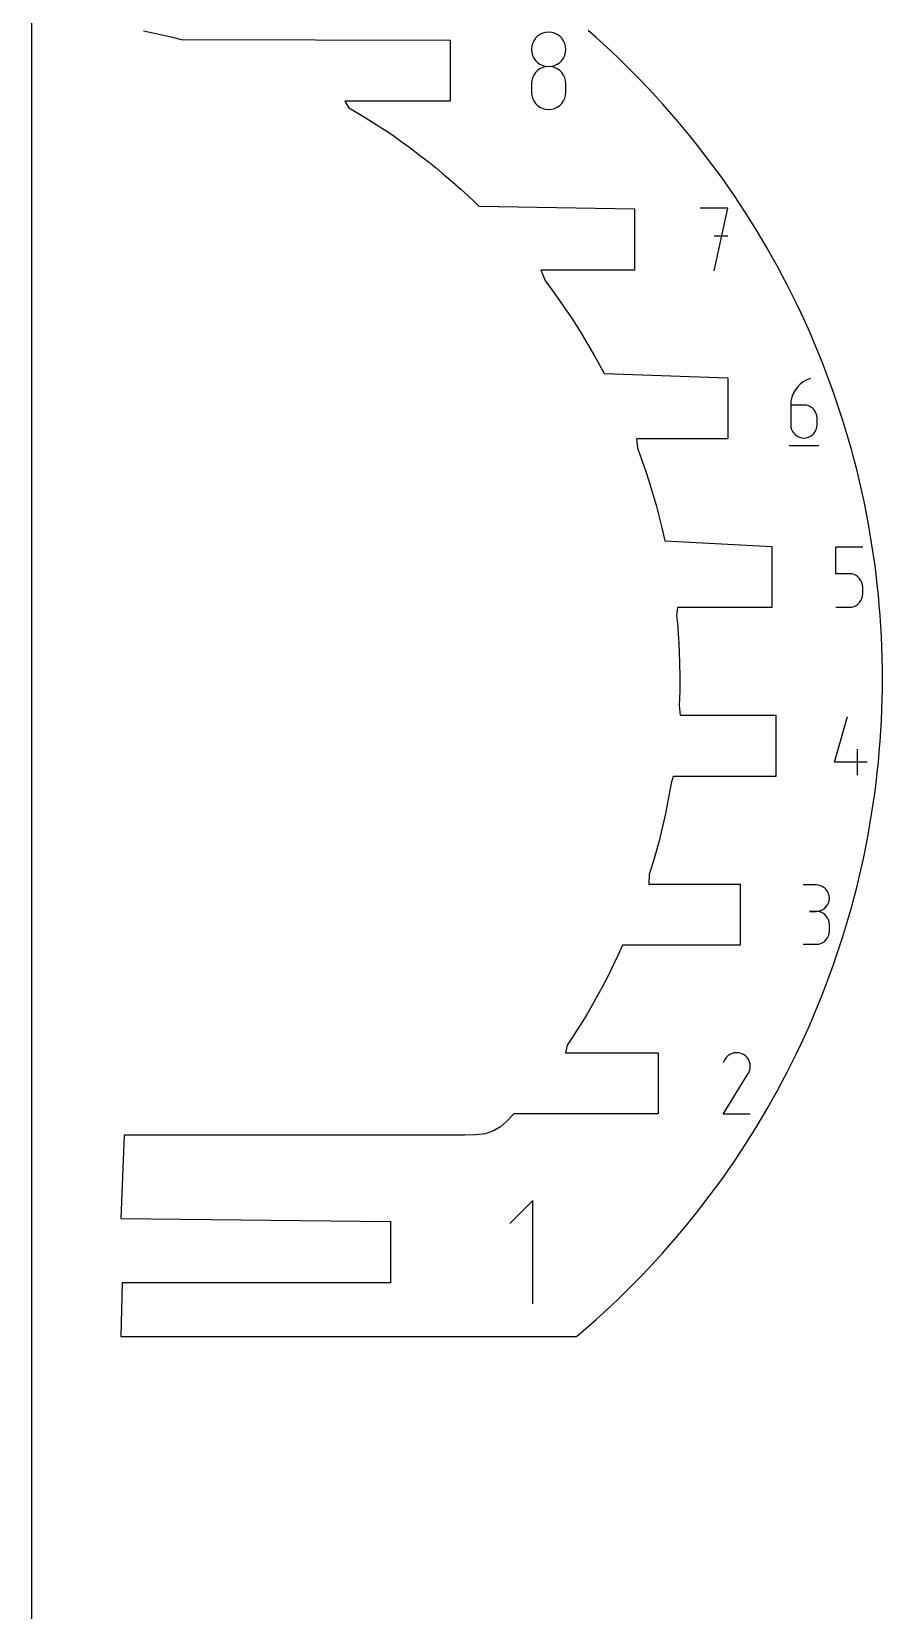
# Model space of a CAD drawing. Header units: metres. Extents: x 0 to 18, y 0 to 24.
# Drawn here: x 0 to 2.471, y 14.698 to 19.283 of the extents above; entities that cross this region are included whole.
import ezdxf

# ---------------------------------------------------------------- set-up
doc = ezdxf.new("R2010")
doc.units = ezdxf.units.M

msp = doc.modelspace()

# ---------------------------------------------------------------- linework, layer by layer
at = {"layer": 'annotation', "color": 1}
for p, q in [((1.463437, 19.263395), (1.458512, 19.25644)), ((1.469452, 19.269405), (1.463437, 19.263395)), ((1.476414, 19.274328), (1.469452, 19.269405)), ((1.484183, 19.278021), (1.476414, 19.274328)), ((1.492617, 19.280342), (1.484183, 19.278021)), ((1.501573, 19.281147), (1.492617, 19.280342)), ((1.510529, 19.280342), (1.501573, 19.281147)), ((1.501573, 19.281147), (1.501573, 19.281147)), ((1.518963, 19.278021), (1.510529, 19.280342)), ((1.526732, 19.274328), (1.518963, 19.278021)), ((1.533695, 19.269405), (1.526732, 19.274328)), ((1.539709, 19.263395), (1.533695, 19.269405)), ((1.544634, 19.25644), (1.539709, 19.263395)), ((1.452498, 19.240269), (1.451693, 19.231338)), ((1.451693, 19.231338), (1.451693, 19.231338)), ((1.451693, 19.231338), (1.452499, 19.222364)), ((1.454818, 19.248684), (1.452498, 19.240269)), ((1.452499, 19.222364), (1.45482, 19.213916)), ((1.458512, 19.25644), (1.454818, 19.248684)), ((1.45482, 19.213916), (1.458515, 19.206136)), ((1.544631, 19.206136), (1.548326, 19.213916)), ((1.548328, 19.248684), (1.544634, 19.25644)), ((1.548326, 19.213916), (1.550647, 19.222364)), ((1.550648, 19.240269), (1.548328, 19.248684)), ((1.550647, 19.222364), (1.551453, 19.231338)), ((1.551453, 19.231338), (1.550648, 19.240269)), ((1.551453, 19.231338), (1.551453, 19.231338)), ((1.458515, 19.206136), (1.463441, 19.199164)), ((1.469452, 19.169635), (1.463437, 19.163614)), ((1.463441, 19.199164), (1.469457, 19.193142)), ((1.476414, 19.174564), (1.469452, 19.169635)), ((1.469457, 19.193142), (1.476421, 19.188212)), ((1.484183, 19.17826), (1.476414, 19.174564)), ((1.476421, 19.188212), (1.484189, 19.184515)), ((1.492617, 19.180582), (1.484183, 19.17826)), ((1.484189, 19.184515), (1.492621, 19.182193)), ((1.501573, 19.181388), (1.492617, 19.180582)), ((1.492621, 19.182193), (1.501573, 19.181388)), ((1.501573, 19.181388), (1.510525, 19.182193)), ((1.510529, 19.180583), (1.501573, 19.181388)), ((1.501573, 19.181388), (1.501573, 19.181388)), ((1.501573, 19.181388), (1.501573, 19.181388)), ((1.510525, 19.182193), (1.518957, 19.184515)), ((1.518963, 19.178262), (1.510529, 19.180583)), ((1.518957, 19.184515), (1.526725, 19.188212)), ((1.526732, 19.174567), (1.518963, 19.178262)), ((1.526725, 19.188212), (1.533689, 19.193142)), ((1.533695, 19.169639), (1.526732, 19.174567)), ((1.533689, 19.193142), (1.539705, 19.199164)), ((1.539709, 19.16362), (1.533695, 19.169639)), ((1.539705, 19.199164), (1.544631, 19.206136)), ((1.452498, 19.140421), (1.451693, 19.131452)), ((1.451693, 19.131452), (1.451693, 19.106603)), ((1.454818, 19.148865), (1.452498, 19.140421)), ((1.458512, 19.156644), (1.454818, 19.148865)), ((1.463437, 19.163614), (1.458512, 19.156644)), ((1.544634, 19.15665), (1.539709, 19.16362)), ((1.548328, 19.148871), (1.544634, 19.15665)), ((1.550648, 19.140425), (1.548328, 19.148871)), ((1.551453, 19.131452), (1.550648, 19.140425)), ((1.551453, 19.106603), (1.551453, 19.131452)), ((1.551453, 19.131452), (1.551453, 19.131452)), ((1.451693, 19.106603), (1.451693, 19.106603)), ((1.451693, 19.106603), (1.452499, 19.097635)), ((1.452499, 19.097635), (1.45482, 19.0892)), ((1.45482, 19.0892), (1.458515, 19.081438)), ((1.458515, 19.081438), (1.463441, 19.074488)), ((1.463441, 19.074488), (1.469457, 19.06849)), ((1.533689, 19.06849), (1.539705, 19.074488)), ((1.539705, 19.074488), (1.544631, 19.081438)), ((1.544631, 19.081438), (1.548326, 19.0892)), ((1.548326, 19.0892), (1.550647, 19.097635)), ((1.550647, 19.097635), (1.551453, 19.106603)), ((1.469457, 19.06849), (1.476421, 19.063582)), ((1.476421, 19.063582), (1.484189, 19.059904)), ((1.484189, 19.059904), (1.492621, 19.057595)), ((1.492621, 19.057595), (1.501573, 19.056794)), ((1.501573, 19.056794), (1.510525, 19.057595)), ((1.501573, 19.056794), (1.501573, 19.056794)), ((1.510525, 19.057595), (1.518957, 19.059904)), ((1.518957, 19.059904), (1.526725, 19.063582)), ((1.526725, 19.063582), (1.533689, 19.06849)), ((2.022265, 18.769644), (1.941655, 18.769644)), ((1.981966, 18.588372), (2.022265, 18.769644)), ((2.022265, 18.688921), (1.981966, 18.688921)), ((2.223925, 18.250753), (2.217179, 18.241744)), ((2.231886, 18.258749), (2.223925, 18.250753)), ((2.24096, 18.265591), (2.231886, 18.258749)), ((2.251042, 18.271142), (2.24096, 18.265591)), ((2.262029, 18.275261), (2.251042, 18.271142)), ((2.262029, 18.275261), (2.262029, 18.275261)), ((2.205268, 18.210023), (2.204419, 18.198349)), ((2.207747, 18.22124), (2.205268, 18.210023)), ((2.211751, 18.23186), (2.207747, 18.22124)), ((2.217179, 18.241744), (2.211751, 18.23186)), ((2.204419, 18.198349), (2.204419, 18.140944)), ((2.242772, 18.198349), (2.204419, 18.198349)), ((2.24967, 18.197734), (2.242772, 18.198349)), ((2.25616, 18.195959), (2.24967, 18.197734)), ((2.262136, 18.19313), (2.25616, 18.195959)), ((2.267488, 18.189357), (2.262136, 18.19313)), ((2.272109, 18.184744), (2.267488, 18.189357)), ((2.275892, 18.179401), (2.272109, 18.184744)), ((2.278727, 18.173432), (2.275892, 18.179401)), ((2.280507, 18.166947), (2.278727, 18.173432)), ((2.281125, 18.160051), (2.280507, 18.166947)), ((2.281125, 18.140944), (2.281125, 18.160051)), ((2.281125, 18.160051), (2.281125, 18.160051)), ((2.204419, 18.140944), (2.204419, 18.140944)), ((2.204419, 18.140944), (2.205038, 18.134045)), ((2.205038, 18.134045), (2.206823, 18.12755)), ((2.206823, 18.12755), (2.209664, 18.121569)), ((2.209664, 18.121569), (2.213452, 18.11621)), ((2.213452, 18.11621), (2.218078, 18.111581)), ((2.218078, 18.111581), (2.223432, 18.107792)), ((2.262136, 18.107792), (2.267488, 18.111581)), ((2.267488, 18.111581), (2.272109, 18.11621)), ((2.272109, 18.11621), (2.275892, 18.121569)), ((2.275892, 18.121569), (2.278727, 18.12755)), ((2.278727, 18.12755), (2.280507, 18.134045)), ((2.280507, 18.134045), (2.281125, 18.140944)), ((2.199615, 18.080959), (2.285972, 18.080959)), ((2.223432, 18.107792), (2.229405, 18.104951)), ((2.229405, 18.104951), (2.235888, 18.103167)), ((2.235888, 18.103167), (2.242772, 18.102548)), ((2.242772, 18.102548), (2.24967, 18.103167)), ((2.242772, 18.102548), (2.242772, 18.102548)), ((2.24967, 18.103167), (2.25616, 18.104951)), ((2.25616, 18.104951), (2.262136, 18.107792)), ((2.335646, 17.708414), (2.335646, 17.786692)), ((2.335646, 17.786692), (2.413715, 17.786692)), ((2.37468, 17.708414), (2.335646, 17.708414)), ((2.381689, 17.707787), (2.37468, 17.708414)), ((2.388289, 17.70598), (2.381689, 17.707787)), ((2.394369, 17.703102), (2.388289, 17.70598)), ((2.399818, 17.699261), (2.394369, 17.703102)), ((2.404525, 17.694567), (2.399818, 17.699261)), ((2.408379, 17.689128), (2.404525, 17.694567)), ((2.411269, 17.683054), (2.408379, 17.689128)), ((2.413085, 17.676453), (2.411269, 17.683054)), ((2.413715, 17.669434), (2.413085, 17.676453)), ((2.413715, 17.649989), (2.413715, 17.669434)), ((2.413715, 17.669434), (2.413715, 17.669434)), ((2.335646, 17.61091), (2.37468, 17.61091)), ((2.37468, 17.61091), (2.381686, 17.61154)), ((2.37468, 17.61091), (2.37468, 17.61091)), ((2.381686, 17.61154), (2.388285, 17.613356)), ((2.388285, 17.613356), (2.394364, 17.616248)), ((2.394364, 17.616248), (2.399813, 17.620104)), ((2.399813, 17.620104), (2.404521, 17.624815)), ((2.404521, 17.624815), (2.408377, 17.630269)), ((2.408377, 17.630269), (2.411268, 17.636357)), ((2.411268, 17.636357), (2.413085, 17.642967)), ((2.413085, 17.642967), (2.413715, 17.649989)), ((2.331854, 17.161421), (2.369607, 17.293824)), ((2.39805, 17.123572), (2.39805, 17.199185)), ((2.426386, 17.161421), (2.331854, 17.161421)), ((2.278567, 16.804667), (2.240251, 16.804667)), ((2.285458, 16.804049), (2.278567, 16.804667)), ((2.291942, 16.802266), (2.285458, 16.804049)), ((2.297912, 16.799429), (2.291942, 16.802266)), ((2.303259, 16.795648), (2.297912, 16.799429)), ((2.307876, 16.791031), (2.303259, 16.795648)), ((2.311655, 16.785689), (2.307876, 16.791031)), ((2.314487, 16.779731), (2.311655, 16.785689)), ((2.297912, 16.733278), (2.303259, 16.737065)), ((2.303259, 16.737065), (2.307876, 16.741691)), ((2.307876, 16.741691), (2.311655, 16.747046)), ((2.311655, 16.747046), (2.314487, 16.753023)), ((2.316266, 16.773266), (2.314487, 16.779731)), ((2.314487, 16.753023), (2.316266, 16.759513)), ((2.316883, 16.766406), (2.316266, 16.773266)), ((2.316266, 16.759513), (2.316883, 16.766406)), ((2.316883, 16.766406), (2.316883, 16.766406)), ((2.278567, 16.728036), (2.259382, 16.728036)), ((2.259382, 16.728036), (2.278567, 16.728036)), ((2.278567, 16.728036), (2.285458, 16.728654)), ((2.285458, 16.727417), (2.278567, 16.728036)), ((2.278567, 16.728036), (2.278567, 16.728036)), ((2.285458, 16.728654), (2.291942, 16.730438)), ((2.291942, 16.725635), (2.285458, 16.727417)), ((2.291942, 16.730438), (2.297912, 16.733278)), ((2.297912, 16.722798), (2.291942, 16.725635)), ((2.303259, 16.719016), (2.297912, 16.722798)), ((2.307876, 16.714399), (2.303259, 16.719016)), ((2.311655, 16.709057), (2.307876, 16.714399)), ((2.314487, 16.703099), (2.311655, 16.709057)), ((2.316266, 16.696635), (2.314487, 16.703099)), ((2.316883, 16.689774), (2.316266, 16.696635)), ((2.316883, 16.670589), (2.316883, 16.689774)), ((2.316883, 16.689774), (2.316883, 16.689774)), ((2.303259, 16.641343), (2.307876, 16.645959)), ((2.307876, 16.645959), (2.311655, 16.651301)), ((2.311655, 16.651301), (2.314487, 16.657259)), ((2.314487, 16.657259), (2.316266, 16.663725)), ((2.316266, 16.663725), (2.316883, 16.670589)), ((2.240251, 16.632327), (2.278567, 16.632327)), ((2.278567, 16.632327), (2.285458, 16.632945)), ((2.278567, 16.632327), (2.278567, 16.632327)), ((2.285458, 16.632945), (2.291942, 16.634727)), ((2.291942, 16.634727), (2.297912, 16.637563)), ((2.297912, 16.637563), (2.303259, 16.641343)), ((2.013211, 16.297772), (2.008015, 16.287804)), ((2.017335, 16.303619), (2.013211, 16.297772)), ((2.022282, 16.308501), (2.017335, 16.303619)), ((2.027903, 16.312376), (2.022282, 16.308501)), ((2.034046, 16.315208), (2.027903, 16.312376)), ((2.040562, 16.316956), (2.034046, 16.315208)), ((2.0473, 16.317582), (2.040562, 16.316956)), ((2.05411, 16.317046), (2.0473, 16.317582)), ((2.06084, 16.315309), (2.05411, 16.317046)), ((2.067341, 16.312333), (2.06084, 16.315309)), ((2.073155, 16.308204), (2.067341, 16.312333)), ((2.067341, 16.312333), (2.067341, 16.312333)), ((2.078017, 16.303249), (2.073155, 16.308204)), ((2.081882, 16.297621), (2.078017, 16.303249)), ((2.084708, 16.291471), (2.081882, 16.297621)), ((2.086451, 16.28495), (2.084708, 16.291471)), ((2.087068, 16.278211), (2.086451, 16.28495)), ((2.086517, 16.271406), (2.087068, 16.278211)), ((2.007903, 16.139395), (2.08103, 16.257119)), ((2.08103, 16.257119), (2.081117, 16.257227)), ((2.08103, 16.257119), (2.08103, 16.257119)), ((2.081117, 16.257227), (2.081201, 16.257336)), ((2.081201, 16.257336), (2.081282, 16.257447)), ((2.081282, 16.257447), (2.08136, 16.257561)), ((2.08136, 16.257561), (2.081436, 16.257678)), ((2.081436, 16.257678), (2.081511, 16.2578)), ((2.081511, 16.2578), (2.081586, 16.257928)), ((2.081586, 16.257928), (2.081659, 16.258062)), ((2.081659, 16.258062), (2.081734, 16.258203)), ((2.081734, 16.258203), (2.084753, 16.264686)), ((2.081734, 16.258203), (2.081734, 16.258203)), ((2.084753, 16.264686), (2.086517, 16.271406)), ((2.087042, 16.139395), (2.007903, 16.139395)), ((1.455432, 15.888388), (1.388738, 15.821675)), ((1.455432, 15.588388), (1.455432, 15.888388))]:
    msp.add_line(p, q, dxfattribs=at)
at = {"layer": 'boundary', "color": 5}
for p, q in [((0.325263, 19.284692), (0.352533, 19.279047)), ((0.352533, 19.279047), (0.382867, 19.272627)), ((0.382867, 19.272627), (0.405689, 19.267236)), ((0.405689, 19.267236), (0.434374, 19.260226)), ((0.434374, 19.260226), (1.215826, 19.257861)), ((1.215826, 19.257861), (1.215826, 19.080361)), ((1.639095, 19.266197), (1.616304, 19.286372)), ((1.661649, 19.245744), (1.639095, 19.266197)), ((1.683948, 19.225019), (1.661649, 19.245744)), ((1.705989, 19.204025), (1.683948, 19.225019)), ((1.727774, 19.182763), (1.705989, 19.204025)), ((1.749305, 19.161238), (1.727774, 19.182763)), ((1.77056, 19.139452), (1.749305, 19.161238)), ((1.791555, 19.117409), (1.77056, 19.139452)), ((1.215826, 19.080361), (0.909291, 19.080361)), ((0.909291, 19.080361), (0.921517, 19.061628)), ((1.812277, 19.095111), (1.791555, 19.117409)), ((1.832735, 19.072563), (1.812277, 19.095111)), ((0.921517, 19.061628), (0.949446, 19.045355)), ((0.949446, 19.045355), (0.968876, 19.033497)), ((0.968876, 19.033497), (1.000953, 19.013227)), ((1.852916, 19.049768), (1.832735, 19.072563)), ((1.872808, 19.026728), (1.852916, 19.049768)), ((1.000953, 19.013227), (1.034199, 18.99139)), ((1.034199, 18.99139), (1.052461, 18.978876)), ((1.892424, 19.003449), (1.872808, 19.026728)), ((1.911752, 18.979932), (1.892424, 19.003449)), ((1.052461, 18.978876), (1.076184, 18.962035)), ((1.076184, 18.962035), (1.094592, 18.948939)), ((1.094592, 18.948939), (1.134637, 18.918629)), ((1.930786, 18.95618), (1.911752, 18.979932)), ((1.949539, 18.932201), (1.930786, 18.95618)), ((1.134637, 18.918629), (1.151807, 18.90539)), ((1.151807, 18.90539), (1.175986, 18.885885)), ((1.968003, 18.907993), (1.949539, 18.932201)), ((1.986159, 18.883562), (1.968003, 18.907993)), ((1.175986, 18.885885), (1.192534, 18.872179)), ((1.192534, 18.872179), (1.223329, 18.845798)), ((1.223329, 18.845798), (1.24688, 18.825183)), ((2.004027, 18.858913), (1.986159, 18.883562)), ((2.021581, 18.834048), (2.004027, 18.858913)), ((1.24688, 18.825183), (1.281245, 18.793156)), ((2.038842, 18.808971), (2.021581, 18.834048)), ((2.055791, 18.783686), (2.038842, 18.808971)), ((1.281245, 18.793156), (1.299219, 18.776053)), ((1.299219, 18.776053), (1.750399, 18.767758)), ((1.750399, 18.767758), (1.750399, 18.590258)), ((2.072441, 18.758195), (2.055791, 18.783686)), ((2.08876, 18.732504), (2.072441, 18.758195)), ((2.104784, 18.706617), (2.08876, 18.732504)), ((2.120477, 18.680535), (2.104784, 18.706617)), ((2.135859, 18.654266), (2.120477, 18.680535)), ((2.150921, 18.627811), (2.135859, 18.654266)), ((2.165653, 18.601174), (2.150921, 18.627811)), ((1.750399, 18.590258), (1.478404, 18.590258)), ((1.478404, 18.590258), (1.49198, 18.558013)), ((2.180066, 18.57436), (2.165653, 18.601174)), ((2.194155, 18.547371), (2.180066, 18.57436)), ((1.49198, 18.558013), (1.511429, 18.532237)), ((1.511429, 18.532237), (1.530454, 18.505676)), ((2.207911, 18.520214), (2.194155, 18.547371)), ((1.530454, 18.505676), (1.545812, 18.483511)), ((1.545812, 18.483511), (1.567533, 18.451306)), ((2.221331, 18.492891), (2.207911, 18.520214)), ((2.234415, 18.465408), (2.221331, 18.492891)), ((1.567533, 18.451306), (1.581172, 18.429947)), ((2.247163, 18.437767), (2.234415, 18.465408)), ((2.259584, 18.409971), (2.247163, 18.437767)), ((1.581172, 18.429947), (1.592623, 18.411953)), ((1.592623, 18.411953), (1.611517, 18.380879)), ((2.271669, 18.382029), (2.259584, 18.409971)), ((1.611517, 18.380879), (1.632946, 18.343821)), ((1.632946, 18.343821), (1.644188, 18.323886)), ((2.283396, 18.353939), (2.271669, 18.382029)), ((2.294783, 18.32571), (2.283396, 18.353939)), ((1.644188, 18.323886), (1.662618, 18.289699)), ((2.305836, 18.297343), (2.294783, 18.32571)), ((2.31654, 18.268844), (2.305836, 18.297343)), ((1.662618, 18.289699), (2.021902, 18.277655)), ((2.021902, 18.277655), (2.021902, 18.100155)), ((2.326889, 18.240217), (2.31654, 18.268844)), ((2.336889, 18.211467), (2.326889, 18.240217)), ((2.346545, 18.182596), (2.336889, 18.211467)), ((2.355851, 18.153611), (2.346545, 18.182596)), ((2.364802, 18.124513), (2.355851, 18.153611)), ((2.373383, 18.095309), (2.364802, 18.124513)), ((2.021902, 18.100155), (1.756773, 18.100155)), ((1.756773, 18.100155), (1.759456, 18.073864)), ((1.759456, 18.073864), (1.773562, 18.03526)), ((2.381617, 18.066003), (2.373383, 18.095309)), ((2.389509, 18.036598), (2.381617, 18.066003)), ((1.773562, 18.03526), (1.783509, 18.005826)), ((2.39702, 18.0071), (2.389509, 18.036598)), ((1.783509, 18.005826), (1.792383, 17.978566)), ((1.792383, 17.978566), (1.799455, 17.956076)), ((2.404187, 17.977514), (2.39702, 18.0071)), ((2.410984, 17.947842), (2.404187, 17.977514)), ((1.799455, 17.956076), (1.813702, 17.907529)), ((2.417426, 17.918088), (2.410984, 17.947842)), ((1.813702, 17.907529), (1.820842, 17.880385)), ((2.423498, 17.888259), (2.417426, 17.918088)), ((2.429208, 17.858359), (2.423498, 17.888259)), ((1.820842, 17.880385), (1.830527, 17.841351)), ((1.830527, 17.841351), (1.839012, 17.803719)), ((2.434555, 17.82839), (2.429208, 17.858359)), ((1.839012, 17.803719), (2.149975, 17.787551)), ((2.439547, 17.798359), (2.434555, 17.82839)), ((2.444155, 17.768268), (2.439547, 17.798359)), ((2.149975, 17.787551), (2.149975, 17.610051)), ((2.448407, 17.738126), (2.444155, 17.768268)), ((2.452285, 17.707932), (2.448407, 17.738126)), ((2.455796, 17.677694), (2.452285, 17.707932)), ((2.458942, 17.647416), (2.455796, 17.677694)), ((1.875628, 17.610051), (1.873181, 17.586898)), ((2.149975, 17.610051), (1.875628, 17.610051)), ((2.461715, 17.6171), (2.458942, 17.647416)), ((2.464123, 17.586754), (2.461715, 17.6171)), ((1.873181, 17.586898), (1.875367, 17.563605)), ((1.875367, 17.563605), (1.877781, 17.533732)), ((2.466159, 17.55638), (2.464123, 17.586754)), ((1.877781, 17.533732), (1.879375, 17.507219)), ((2.467825, 17.525985), (2.466159, 17.55638)), ((2.469116, 17.495572), (2.467825, 17.525985)), ((1.879375, 17.507219), (1.881828, 17.45063)), ((2.470048, 17.465143), (2.469116, 17.495572)), ((1.881828, 17.45063), (1.882506, 17.408561)), ((2.47061, 17.434707), (2.470048, 17.465143)), ((2.470797, 17.404266), (2.47061, 17.434707)), ((1.882506, 17.408561), (1.882058, 17.367154)), ((2.47061, 17.373825), (2.470797, 17.404266)), ((1.882058, 17.367154), (1.880715, 17.326273)), ((2.469116, 17.31296), (2.470048, 17.343388)), ((2.470048, 17.343388), (2.47061, 17.373825)), ((1.880715, 17.326273), (1.883555, 17.297448)), ((1.883555, 17.297448), (2.161328, 17.297448)), ((2.161328, 17.297448), (2.161328, 17.119948)), ((2.467825, 17.282547), (2.469116, 17.31296)), ((2.464123, 17.221777), (2.466159, 17.252151)), ((2.466159, 17.252151), (2.467825, 17.282547)), ((2.461715, 17.191431), (2.464123, 17.221777)), ((2.455796, 17.130837), (2.458942, 17.161116)), ((2.458942, 17.161116), (2.461715, 17.191431)), ((1.862742, 17.119948), (1.857068, 17.099857)), ((2.161328, 17.119948), (1.862742, 17.119948)), ((2.452285, 17.100599), (2.455796, 17.130837)), ((1.852692, 17.073779), (1.848908, 17.053885)), ((1.857068, 17.099857), (1.852692, 17.073779)), ((2.444155, 17.040263), (2.448407, 17.070406)), ((2.448407, 17.070406), (2.452285, 17.100599)), ((1.840554, 17.012098), (1.835973, 16.990439)), ((1.844787, 17.032109), (1.840554, 17.012098)), ((1.848908, 17.053885), (1.844787, 17.032109)), ((2.439547, 17.010173), (2.444155, 17.040263)), ((1.835973, 16.990439), (1.828284, 16.957667)), ((2.429208, 16.950173), (2.434555, 16.980142)), ((2.434555, 16.980142), (2.439547, 17.010173)), ((1.821111, 16.929233), (1.815654, 16.9082)), ((1.828284, 16.957667), (1.821111, 16.929233)), ((2.417426, 16.890443), (2.423498, 16.920273)), ((2.423498, 16.920273), (2.429208, 16.950173)), ((1.806163, 16.874905), (1.793865, 16.83459)), ((1.815654, 16.9082), (1.806163, 16.874905)), ((2.410984, 16.86069), (2.417426, 16.890443)), ((1.793865, 16.83459), (1.792047, 16.807345)), ((2.39702, 16.801431), (2.404187, 16.831017)), ((2.404187, 16.831017), (2.410984, 16.86069)), ((1.792047, 16.807345), (2.057906, 16.807345)), ((2.057906, 16.807345), (2.057906, 16.629845)), ((2.389509, 16.771933), (2.39702, 16.801431)), ((2.373383, 16.713222), (2.381617, 16.742528)), ((2.381617, 16.742528), (2.389509, 16.771933)), ((2.364802, 16.684018), (2.373383, 16.713222)), ((2.346545, 16.625935), (2.355851, 16.65492)), ((2.355851, 16.65492), (2.364802, 16.684018)), ((1.702534, 16.599745), (1.690329, 16.573736)), ((1.716328, 16.629845), (1.702534, 16.599745)), ((2.057906, 16.629845), (1.716328, 16.629845)), ((2.336889, 16.597064), (2.346545, 16.625935)), ((1.690329, 16.573736), (1.672241, 16.537199)), ((2.31654, 16.539687), (2.326889, 16.568314)), ((2.326889, 16.568314), (2.336889, 16.597064)), ((1.656767, 16.507988), (1.639937, 16.477163)), ((1.672241, 16.537199), (1.656767, 16.507988)), ((2.294783, 16.482822), (2.305836, 16.511188)), ((2.305836, 16.511188), (2.31654, 16.539687)), ((1.639937, 16.477163), (1.624004, 16.448726)), ((2.283396, 16.454592), (2.294783, 16.482822)), ((1.612199, 16.428796), (1.601348, 16.410593)), ((1.624004, 16.448726), (1.612199, 16.428796)), ((2.259584, 16.39856), (2.271669, 16.426503)), ((2.271669, 16.426503), (2.283396, 16.454592)), ((1.582596, 16.380804), (1.570742, 16.362179)), ((1.601348, 16.410593), (1.582596, 16.380804)), ((2.234415, 16.343124), (2.247163, 16.370765)), ((2.247163, 16.370765), (2.259584, 16.39856)), ((1.555416, 16.339252), (1.550814, 16.317241)), ((1.570742, 16.362179), (1.555416, 16.339252)), ((2.221331, 16.31564), (2.234415, 16.343124)), ((1.550814, 16.317241), (1.819758, 16.317241)), ((1.819758, 16.317241), (1.819758, 16.139741)), ((2.194155, 16.26116), (2.207911, 16.288317)), ((2.207911, 16.288317), (2.221331, 16.31564)), ((2.165653, 16.207358), (2.180066, 16.234172)), ((2.180066, 16.234172), (2.194155, 16.26116)), ((2.150921, 16.180721), (2.165653, 16.207358)), ((1.40066, 16.139741), (1.379277, 16.117441)), ((1.819758, 16.139741), (1.40066, 16.139741)), ((2.120477, 16.127995), (2.135859, 16.154265)), ((2.135859, 16.154265), (2.150921, 16.180721)), ((1.361504, 16.102466), (1.343102, 16.091814)), ((1.379277, 16.117441), (1.361504, 16.102466)), ((2.08876, 16.076027), (2.104784, 16.101914)), ((2.104784, 16.101914), (2.120477, 16.127995)), ((0.269129, 16.078145), (0.25935, 15.836513)), ((0.298961, 16.078145), (0.269129, 16.078145)), ((0.331359, 16.078145), (0.298961, 16.078145)), ((0.358627, 16.078145), (0.331359, 16.078145)), ((0.396156, 16.078145), (0.358627, 16.078145)), ((0.418292, 16.078145), (0.396156, 16.078145)), ((0.448124, 16.078145), (0.418292, 16.078145)), ((0.485881, 16.078145), (0.448124, 16.078145)), ((0.507789, 16.078145), (0.485881, 16.078145)), ((0.537944, 16.078145), (0.507789, 16.078145)), ((0.567455, 16.078145), (0.537944, 16.078145)), ((0.597287, 16.078145), (0.567455, 16.078145)), ((0.62712, 16.078145), (0.597287, 16.078145)), ((0.656952, 16.078145), (0.62712, 16.078145)), ((0.69191, 16.078145), (0.656952, 16.078145)), ((0.724268, 16.078145), (0.69191, 16.078145)), ((0.750625, 16.078145), (0.724268, 16.078145)), ((0.776283, 16.078145), (0.750625, 16.078145)), ((0.806115, 16.078145), (0.776283, 16.078145)), ((0.835948, 16.078145), (0.806115, 16.078145)), ((0.86578, 16.078145), (0.835948, 16.078145)), ((0.897939, 16.078145), (0.86578, 16.078145)), ((0.925446, 16.078145), (0.897939, 16.078145)), ((0.963305, 16.078145), (0.925446, 16.078145)), ((0.985111, 16.078145), (0.963305, 16.078145)), ((1.014943, 16.078145), (0.985111, 16.078145)), ((1.052461, 16.078145), (1.014943, 16.078145)), ((1.074609, 16.078145), (1.052461, 16.078145)), ((1.105093, 16.078145), (1.074609, 16.078145)), ((1.134274, 16.078145), (1.105093, 16.078145)), ((1.164106, 16.078145), (1.134274, 16.078145)), ((1.193939, 16.078145), (1.164106, 16.078145)), ((1.223771, 16.078146), (1.193939, 16.078145)), ((1.25849, 16.078156), (1.223771, 16.078146)), ((1.289335, 16.078949), (1.25849, 16.078156)), ((1.317773, 16.081759), (1.289335, 16.078949)), ((1.343102, 16.091814), (1.317773, 16.081759)), ((2.055791, 16.024846), (2.072441, 16.050336)), ((2.072441, 16.050336), (2.08876, 16.076027)), ((2.038842, 15.999561), (2.055791, 16.024846)), ((2.004027, 15.949618), (2.021581, 15.974483)), ((2.021581, 15.974483), (2.038842, 15.999561)), ((1.968003, 15.900538), (1.986159, 15.924969)), ((1.986159, 15.924969), (2.004027, 15.949618)), ((1.930786, 15.85235), (1.949539, 15.876331)), ((1.949539, 15.876331), (1.968003, 15.900538)), ((0.25935, 15.836513), (1.042114, 15.827138)), ((1.042114, 15.827138), (1.042114, 15.649638)), ((1.892424, 15.805083), (1.911752, 15.8286)), ((1.911752, 15.8286), (1.930786, 15.85235)), ((1.852916, 15.758764), (1.872808, 15.781803)), ((1.872808, 15.781803), (1.892424, 15.805083)), ((1.812277, 15.71342), (1.832735, 15.735968)), ((1.832735, 15.735968), (1.852916, 15.758764)), ((1.77056, 15.66908), (1.791555, 15.691123)), ((1.791555, 15.691123), (1.812277, 15.71342)), ((0.263225, 15.649638), (0.25935, 15.493336)), ((1.042114, 15.649638), (0.263225, 15.649638)), ((1.727774, 15.625768), (1.749305, 15.647294)), ((1.749305, 15.647294), (1.77056, 15.66908)), ((1.683948, 15.583512), (1.705989, 15.604507)), ((1.705989, 15.604507), (1.727774, 15.625768)), ((1.639095, 15.542335), (1.661649, 15.562787)), ((1.661649, 15.562787), (1.683948, 15.583512)), ((1.582731, 15.493336), (1.616304, 15.522159)), ((1.616304, 15.522159), (1.639095, 15.542335)), ((0.25935, 15.493336), (0.967053, 15.493336)), ((0.967053, 15.493336), (1.225432, 15.493336)), ((1.225432, 15.493336), (1.248161, 15.493336)), ((1.248161, 15.493336), (1.276822, 15.493336)), ((1.276822, 15.493336), (1.300755, 15.493336)), ((1.300755, 15.493336), (1.330358, 15.493336)), ((1.330358, 15.493336), (1.36816, 15.493336)), ((1.36816, 15.493336), (1.391433, 15.493336)), ((1.391433, 15.493336), (1.41862, 15.493336)), ((1.41862, 15.493336), (1.450905, 15.493336)), ((1.450905, 15.493336), (1.489963, 15.493336)), ((1.489963, 15.493336), (1.538256, 15.493336)), ((1.538256, 15.493336), (1.582731, 15.493336))]:
    msp.add_line(p, q, dxfattribs=at)
at = {"layer": 'frame', "color": 5}
msp.add_line((0, 24), (0, 0), dxfattribs=at)

doc.saveas('drawing.dxf')
